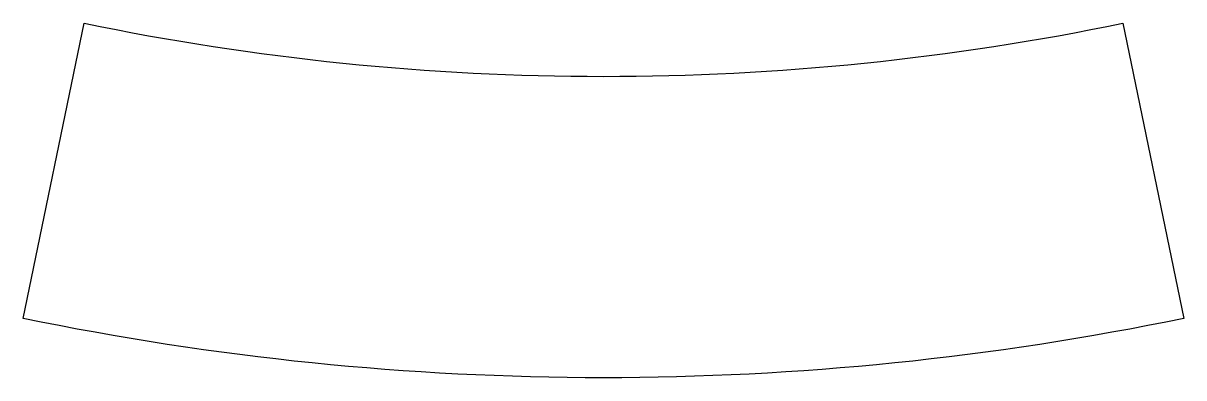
# Model space of a CAD drawing. Header units: millimetres. Extents: x 4861 to 6646, y 1589 to 2134.
import ezdxf

# ---------------------------------------------------------------- set-up
doc = ezdxf.new("R2010")
doc.units = ezdxf.units.MM

msp = doc.modelspace()

# ---------------------------------------------------------------- linework, layer by layer
msp.add_lwpolyline([(4860.6, 1680.5), (4954.3, 2134.3, 0.10218), (6552.4, 2134.3), (6646.2, 1680.5, -0.10218)], format="xyb", close=True)

doc.saveas('drawing.dxf')
